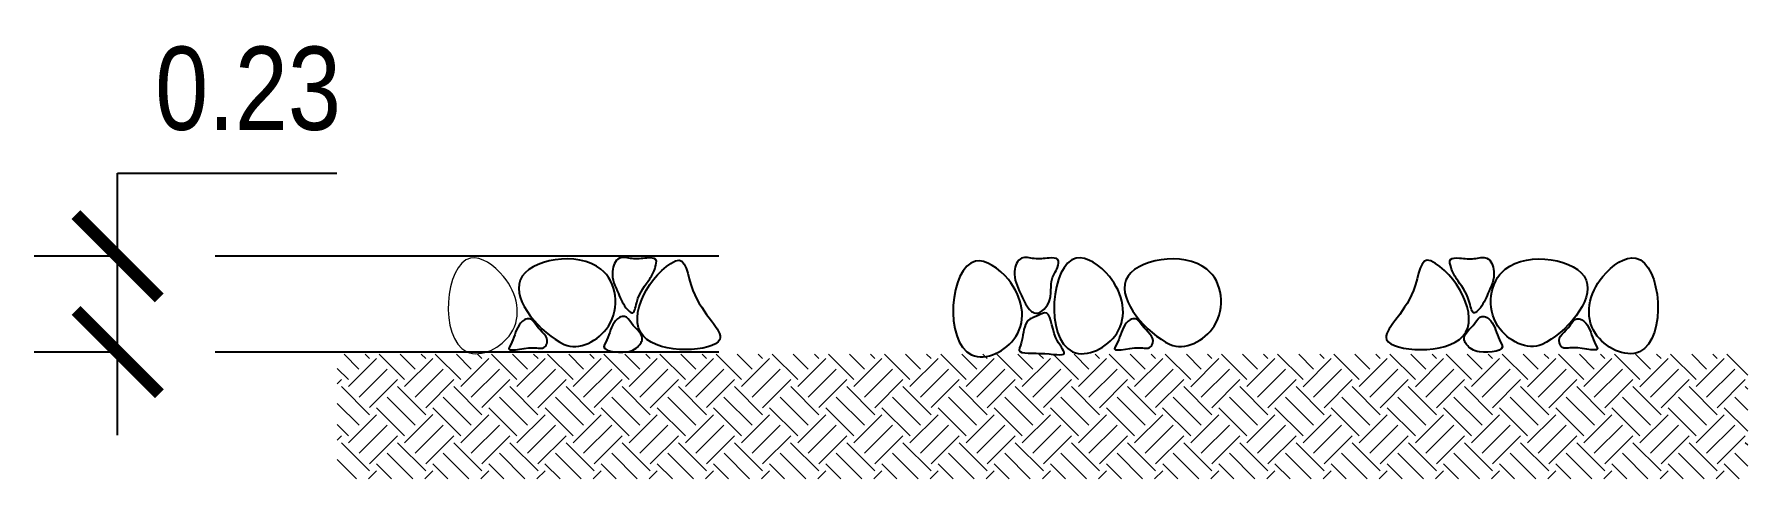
# Model space of a CAD drawing. Header units: metres. Extents: x -1441 to -394, y -133 to 518.
# Drawn here: x -1153.409 to -1149.298, y 516.898 to 517.966 of the extents above; entities that cross this region are included whole.
import ezdxf

# ---------------------------------------------------------------- set-up
doc = ezdxf.new("R2010")
doc.units = ezdxf.units.M
doc.header["$LTSCALE"] = 25.4
doc.header["$PDMODE"] = 3
doc.layers.get('0').update_dxf_attribs({"linetype": 'CONTINUOUS'})
doc.layers.get('DEFPOINTS').update_dxf_attribs({"linetype": 'CONTINUOUS'})
doc.styles.get("Standard").update_dxf_attribs({"font": 'ARIALN.TTF'})
doc.dimstyles.get("Standard").update_dxf_attribs({"dimscale": 0, "dimtxt": 0.2, "dimasz": 0.2, "dimexe": 0.2, "dimexo": 0.25, "dimgap": 0.1, "dimtad": 1, "dimtoh": 1, "dimzin": 0, "dimdsep": 46, "dimtxsty": 'Standard', "dimblk1": 'ARCHTICK', "dimblk2": 'ARCHTICK', "dimsah": 1, "dimcen": 0, "dimdle": 0.2, "dimclrd": 8, "dimclre": 8, "dimclrt": 3, "dimadec": 0, "dimazin": 0, "dimtfac": 1, "dimtmove": 0, "dimatfit": 3, "dimldrblk": 'ARCHTICK', "dimfxl": 25.4, "dimfrac": 1, "dimtolj": 1, "dimtzin": 0, "dimarcsym": 0})

# ---------------------------------------------------------------- blocks, each defined once
blk = doc.blocks.new('_ARCHTICK')
at = {"color": 0, "linetype": 'ByBlock', "const_width": 0.15}
blk.add_lwpolyline([(-0.5, -0.5), (0.5, 0.5)], dxfattribs=at)
blk = doc.blocks.new('*D303')
at = {"color": 8, "linetype": 'Continuous', "lineweight": -2, "transparency": 16777216}
for p, q in [((-1153.2089, 517.4324), (-1153.2089, 517.6324)), ((-1153.2089, 517.6324), (-1152.683, 517.6324)), ((-1153.2253, 517.4324), (-1153.4089, 517.4324)), ((-1153.2089, 517.0024), (-1153.2089, 517.4324)), ((-1153.2253, 517.2024), (-1153.4089, 517.2024))]:
    blk.add_line(p, q, dxfattribs=at)
at = {"layer": 'DEFPOINTS', "color": 0, "linetype": 'Continuous', "transparency": 16777216}
for p in [(-1153.2089, 517.4324), (-1152.9753, 517.4324), (-1152.9753, 517.2024)]:
    blk.add_point(p, dxfattribs=at)
at = {"color": 8, "linetype": 'Continuous', "lineweight": -2, "transparency": 16777216, "xscale": 0.2, "yscale": 0.2, "zscale": 0.2}
for p, rotation in [((-1153.2089, 517.4324), 90), ((-1153.2089, 517.2024), 270)]:
    blk.add_blockref('_ARCHTICK', p, dxfattribs=dict(at, rotation=rotation))
at = {"color": 3, "linetype": 'Continuous', "transparency": 16777216, "insert": (-1152.896, 517.8346), "char_height": 0.2, "attachment_point": 5}
blk.add_mtext('\\A1;0.23', dxfattribs=at)

msp = doc.modelspace()

# ---------------------------------------------------------------- hatches: boundary and pattern name
at = {"linetype": 'Continuous', "lineweight": 9}
h = msp.add_hatch(dxfattribs=at)
h.set_pattern_fill('EARTH', color=8, scale=0.015, angle=45, style=0)
h.set_pattern_definition([(45, (-2000.55054, 294.94597), (9e-18, 0.134701482), [0.095248331, -0.095248331]), (45, (-2000.5758, 294.97123), (9e-18, 0.134701482), [0.095248331, -0.095248331]), (45, (-2000.60106, 294.99648), (9e-18, 0.134701482), [0.095248331, -0.095248331]), (135, (-2000.60106, 295.01332), (-0.134701482, 9e-18), [0.095248331, -0.095248331]), (135, (-2000.5758, 295.03858), (-0.134701482, 9e-18), [0.095248331, -0.095248331]), (135, (-2000.55054, 295.06384), (-0.134701482, 9e-18), [0.095248331, -0.095248331])])
h.paths.add_polyline_path([(-1149.2984, 517.1972), (-1152.6823, 517.1972), (-1152.6823, 516.898), (-1149.2984, 516.898)])

# ---------------------------------------------------------------- linework, layer by layer
at = {"color": 8, "linetype": 'Continuous'}
for p, q in [((-1151.767, 517.4324), (-1152.9753, 517.4324)), ((-1151.767, 517.2024), (-1152.9753, 517.2024))]:
    msp.add_line(p, q, dxfattribs=at)
at = {"color": 7, "lineweight": 15, "start_tangent": (-0.907559, 0.419924), "end_tangent": (-0.907559, 0.419924)}
msp.add_spline([(-1152.3712, 517.2033), (-1152.3624, 517.4279), (-1152.283, 517.3839), (-1152.2654, 517.2473), (-1152.3712, 517.2033)], degree=3, dxfattribs=at)
at = {"color": 7, "lineweight": 25}
for points, start_tangent, end_tangent in [([(-1152.1375, 517.2209), (-1152.2433, 517.3751), (-1152.0494, 517.4015), (-1152.0317, 517.2649), (-1152.1375, 517.2209)], (-0.907559, 0.419924), (-0.907559, 0.419924)), ([(-1151.9861, 517.3046), (-1152.0077, 517.3431), (-1152.0219, 517.3962), (-1152.0054, 517.428), (-1151.9747, 517.4268), (-1151.9392, 517.428), (-1151.918, 517.4245), (-1151.9192, 517.4056), (-1151.9322, 517.3785), (-1151.9637, 517.3211), (-1151.9755, 517.2964), (-1151.9861, 517.3046)], (-0.682054, 0.731302), (-0.682054, 0.731302)), ([(-1151.8703, 517.4214), (-1151.9478, 517.2403), (-1151.7646, 517.2327), (-1151.8288, 517.3505), (-1151.8703, 517.4214)], (-0.907559, -0.419924), (-0.907559, -0.419924)), ([(-1151.0214, 517.3046), (-1151.043, 517.3431), (-1151.0572, 517.3962), (-1151.0407, 517.428), (-1151.01, 517.4268), (-1150.9745, 517.428), (-1150.9533, 517.4245), (-1150.9545, 517.4056), (-1150.9674, 517.3785), (-1150.9753, 517.3211), (-1151.0108, 517.2964), (-1151.0214, 517.3046)], (-0.682054, 0.731302), (-0.682054, 0.731302)), ([(-1150.918, 517.2033), (-1150.9092, 517.4279), (-1150.8298, 517.3839), (-1150.8122, 517.2473), (-1150.918, 517.2033)], (-0.907559, 0.419924), (-0.907559, 0.419924)), ([(-1150.6843, 517.2209), (-1150.7901, 517.3751), (-1150.5962, 517.4015), (-1150.5785, 517.2649), (-1150.6843, 517.2209)], (-0.907559, 0.419924), (-0.907559, 0.419924)), ([(-1150.059, 517.4214), (-1149.9815, 517.2403), (-1150.1647, 517.2327), (-1150.1005, 517.3505), (-1150.059, 517.4214)], (0.907559, -0.419924), (0.907559, -0.419924)), ([(-1149.9432, 517.3046), (-1149.9216, 517.3431), (-1149.9075, 517.3962), (-1149.924, 517.428), (-1149.9547, 517.4268), (-1149.9901, 517.428), (-1150.0114, 517.4245), (-1150.0102, 517.4056), (-1149.9972, 517.3785), (-1149.9657, 517.3211), (-1149.9538, 517.2964), (-1149.9432, 517.3046)], (0.682054, 0.731302), (0.682054, 0.731302)), ([(-1149.7918, 517.2209), (-1149.686, 517.3751), (-1149.88, 517.4015), (-1149.8976, 517.2649), (-1149.7918, 517.2209)], (0.907559, 0.419924), (0.907559, 0.419924)), ([(-1149.5582, 517.2033), (-1149.567, 517.4279), (-1149.6463, 517.3839), (-1149.664, 517.2473), (-1149.5582, 517.2033)], (0.907559, 0.419924), (0.907559, 0.419924)), ([(-1151.1602, 517.1957), (-1151.1513, 517.4204), (-1151.072, 517.3763), (-1151.0544, 517.2397), (-1151.1602, 517.1957)], (-0.907559, 0.419924), (-0.907559, 0.419924)), ([(-1152.2692, 517.215), (-1152.2584, 517.2379), (-1152.2328, 517.2797), (-1152.2207, 517.2824), (-1152.2045, 517.2662), (-1152.1789, 517.2244), (-1152.1843, 517.215), (-1152.2128, 517.2129), (-1152.2692, 517.215)], (0.53121, 0.84724), (0.53121, 0.84724)), ([(-1152.0412, 517.2206), (-1152.0305, 517.2435), (-1152.0048, 517.2853), (-1151.9927, 517.288), (-1151.9765, 517.2718), (-1151.9509, 517.2301), (-1151.9563, 517.2206), (-1151.9873, 517.2031), (-1152.0412, 517.2206)], (0.53121, 0.84724), (0.53121, 0.84724)), ([(-1151.0454, 517.2123), (-1151.0385, 517.2366), (-1151.0201, 517.282), (-1151.0086, 517.2867), (-1150.9851, 517.2966), (-1150.9579, 517.2364), (-1150.938, 517.1999), (-1150.9955, 517.1993), (-1151.0454, 517.2123)], (0.384785, 0.923006), (0.384785, 0.923006)), ([(-1150.816, 517.215), (-1150.8052, 517.2379), (-1150.7796, 517.2797), (-1150.7675, 517.2824), (-1150.7513, 517.2662), (-1150.7257, 517.2244), (-1150.7311, 517.215), (-1150.7596, 517.2129), (-1150.816, 517.215)], (0.53121, 0.84724), (0.53121, 0.84724)), ([(-1149.8881, 517.2206), (-1149.8989, 517.2435), (-1149.9245, 517.2853), (-1149.9366, 517.288), (-1149.9528, 517.2718), (-1149.9784, 517.2301), (-1149.973, 517.2206), (-1149.942, 517.2031), (-1149.8881, 517.2206)], (-0.53121, 0.84724), (-0.53121, 0.84724)), ([(-1149.6601, 517.215), (-1149.6709, 517.2379), (-1149.6965, 517.2797), (-1149.7086, 517.2824), (-1149.7248, 517.2662), (-1149.7504, 517.2244), (-1149.745, 517.215), (-1149.7165, 517.2129), (-1149.6601, 517.215)], (-0.53121, 0.84724), (-0.53121, 0.84724))]:
    msp.add_spline(points, degree=3, dxfattribs=dict(at, start_tangent=start_tangent, end_tangent=end_tangent))

# ---------------------------------------------------------------- dimensions: what is measured, and where the dimension line sits
at = {"color": 8, "linetype": 'Continuous'}
dim = msp.add_linear_dim(base=(-1153.2089, 517.4324), p1=(-1152.9753, 517.2024), p2=(-1152.9753, 517.4324), angle=90, dimstyle='Standard', override={"dimscale": 1}, dxfattribs=at)
dim.commit()
dim.dimension.update_dxf_attribs({"geometry": '*D303', "text_midpoint": (-1152.896, 517.8346)})

doc.saveas('drawing.dxf')
